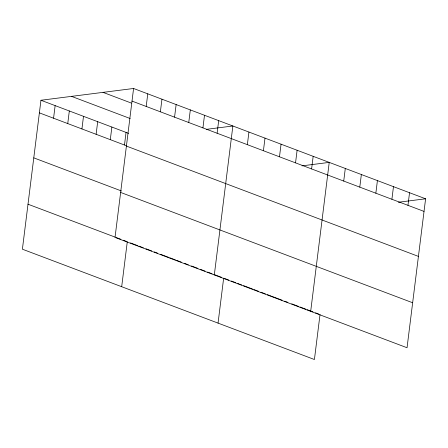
<?xml version="1.0" encoding="UTF-8"?>
<svg xmlns="http://www.w3.org/2000/svg" width="448" height="448" viewBox="0 0 448 448"><rect width="100%" height="100%" fill="white"/><g stroke="black" fill="none" stroke-linecap="round" stroke-linejoin="round"><path stroke-width="0.67" d="M133.582 88.48L115.03 237.429L407.047 347.743L425.6 198.794L133.582 88.48L40.953 100.257L22.4 249.206L314.418 359.52L320.018 314.53M53.564 118.222L55.138 105.616M67.749 123.581L69.317 110.975M81.934 128.94L83.502 116.329M96.118 134.299L97.686 121.688M110.298 139.658L111.871 127.047M124.482 145.012L126.056 132.406M121.688 286.709L127.288 241.718M146.199 106.445L147.767 93.839M160.378 111.804L161.952 99.198M174.563 117.163L176.137 104.558M188.748 122.522L190.316 109.911M202.933 127.882L204.501 115.27M217.118 133.241L218.686 120.63M214.318 274.932L232.87 125.989L206.287 129.366M218.053 323.114L223.653 278.124M247.358 144.665L248.931 132.054M263.418 150.73L264.992 138.124M279.479 156.8L281.053 144.189M295.54 162.865L297.114 150.259M311.601 168.935L313.174 156.324M310.682 311.338L329.235 162.394L301.991 165.855M343.722 181.07L345.296 168.459M359.789 187.135L361.357 174.53M375.85 193.206L377.418 180.594M391.91 199.27L393.478 186.665M407.971 205.341L409.539 192.73M398.356 202.261L425.6 198.794M132.014 101.091L424.032 211.406M103.018 92.366L131.382 103.085M71.523 96.37L130.189 118.535M40.953 100.257L128.632 133.381M39.379 112.862L126.42 145.746M126.409 146.082L418.426 256.396M33.779 157.858L121.458 190.982M120.635 192.433L412.653 302.753M28.006 204.21L115.041 237.093M116.329 237.58L120.842 239.282M123.418 240.257L126.644 241.478M130.502 242.934L137.57 245.605M138.852 246.086L143.349 247.789M145.919 248.758L151.704 250.942M154.274 251.91L157.483 253.126M160.698 254.341L168.403 257.253M169.691 257.734L175.47 259.924M176.758 260.406L181.255 262.108M184.464 263.318L188.322 264.774M191.531 265.989L197.954 268.414M200.525 269.388L205.022 271.085M207.592 272.054L212.089 273.756M214.021 274.484L221.726 277.396M224.297 278.365L228.794 280.067M231.364 281.036L235.861 282.733M237.787 283.461L239.075 283.948M239.714 284.189L241.64 284.917M243.572 285.645L252.566 289.044M253.848 289.531L255.774 290.259M256.418 290.5L258.345 291.228M260.915 292.202L265.412 293.899M267.338 294.627L271.197 296.083M271.835 296.324L282.117 300.21M284.687 301.179L287.896 302.394M291.754 303.85L298.822 306.522M300.104 307.003L303.318 308.218M303.957 308.459L305.889 309.187M307.171 309.674L312.95 311.858M315.521 312.827L318.735 314.042"/></g></svg>
